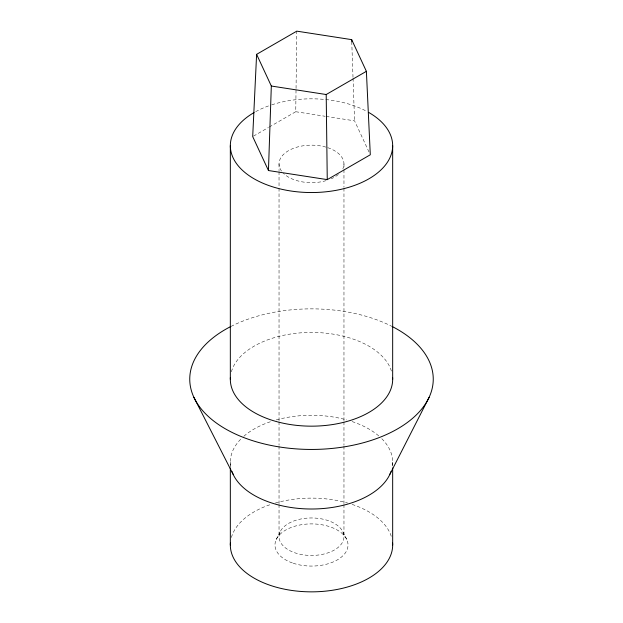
<?xml version="1.0" encoding="UTF-8"?>
<svg xmlns="http://www.w3.org/2000/svg" width="623" height="623" viewBox="0 0 623 623"><rect width="100%" height="100%" fill="white"/><g stroke="black" fill="none" stroke-linecap="round" stroke-linejoin="round"><path stroke-width="0.47" stroke-dasharray="3.12 2.34" d="M269.253 127.022L295.746 111.727L296.034 89.401M296.05 88.427L296.797 31.15M276.215 539.526L280.14 531.847M253.522 136.102L268.427 127.505M295.746 111.727L325.144 116.275M326.094 116.423L354.549 120.831L369.898 153.904M342.86 531.847L346.785 539.526M351.746 41.57L353.007 77.338M353.046 78.303L354.549 120.831M392.669 462.141L392.669 465.996M343.966 163.904L343.966 168.771M343.966 169.744L343.966 187.266M343.966 188.239L343.966 420.875M343.966 421.849L343.966 445.204M343.966 446.177L343.966 503.61M343.966 504.583L343.966 536.699A32.466 18.745 0 0 1 295.263 552.936A32.466 18.745 0 0 1 295.263 520.47A32.466 18.745 0 0 1 343.966 536.699M279.034 163.904L279.034 170.718M279.034 171.691L279.034 187.266M279.034 188.239L279.034 420.875M279.034 421.849L279.034 445.204M279.034 446.177L279.034 503.61M279.034 504.583L279.034 536.699M230.331 462.141L230.331 465.996M231.382 371.775A81.169 46.865 0 0 1 311.5 332.433A81.169 46.865 0 0 1 391.618 371.775M255.695 111.649A81.169 46.865 0 0 1 270.912 105.092M271.784 104.812A81.169 46.865 0 0 1 366.488 111.213M381.798 438.709A81.169 46.865 0 0 1 392.256 466.845M230.744 466.845A81.169 46.865 0 0 1 241.202 438.709M243.827 436.271A81.169 46.865 0 0 1 270.912 421.561M276.262 419.925A81.169 46.865 0 0 1 346.738 419.925M352.088 421.561A81.169 46.865 0 0 1 379.173 436.271M230.993 326.421A121.758 70.298 0 0 1 392.007 326.421M231.382 537.462A81.169 46.865 0 0 1 270.912 504.404M275.35 503.026A81.169 46.865 0 0 1 347.65 503.026M352.088 504.404A81.169 46.865 0 0 1 391.618 537.462M327.737 147.674A32.466 18.745 0 0 1 342.86 168.755M338.328 174.463A32.466 18.745 0 0 1 334.458 177.158M333.702 177.586A32.466 18.745 0 0 1 331.265 178.778M326.078 180.654A32.466 18.745 0 0 1 283.379 173.28M281.503 171.076A32.466 18.745 0 0 1 289.742 149.995A32.466 18.745 0 0 1 326.919 147.41M293.238 563.247A36.523 21.089 0 0 0 348.023 544.985A36.523 21.089 0 0 0 293.238 526.723A36.523 21.089 0 0 0 293.238 563.247"/><path stroke-width="0.93" d="M268.451 170.531L271.324 86.029L256.614 54.349L296.797 31.15L351.676 39.638L366.386 71.326L370.303 154.777L327.254 179.626L268.451 170.531L252.697 136.585L256.614 54.349M389.905 474.274L429.107 397.342M271.324 86.029L326.203 94.525L366.386 71.326M193.893 397.342L233.095 474.274M351.676 39.638L351.746 41.57M326.203 94.525L327.254 179.626M392.669 145.681L392.669 379.298M392.669 467.92L392.669 544.985M230.331 145.681L230.331 379.298M230.331 467.92L230.331 544.985M392.607 377.429A81.169 46.865 0 0 1 311.5 426.163A81.169 46.865 0 0 1 230.393 377.429M368.894 112.545A81.169 46.865 0 0 1 368.894 178.817A81.169 46.865 0 0 1 254.106 178.817A81.169 46.865 0 0 1 254.106 112.545M391.026 471.533A81.169 46.865 0 0 1 311.5 509.007A81.169 46.865 0 0 1 231.974 471.533M392.833 326.841A121.758 70.298 0 0 1 399.125 427.954A121.758 70.298 0 0 1 223.875 427.954A121.758 70.298 0 0 1 230.167 326.841M392.607 543.116A81.169 46.865 0 0 1 311.5 591.85A81.169 46.865 0 0 1 230.393 543.116"/></g></svg>
